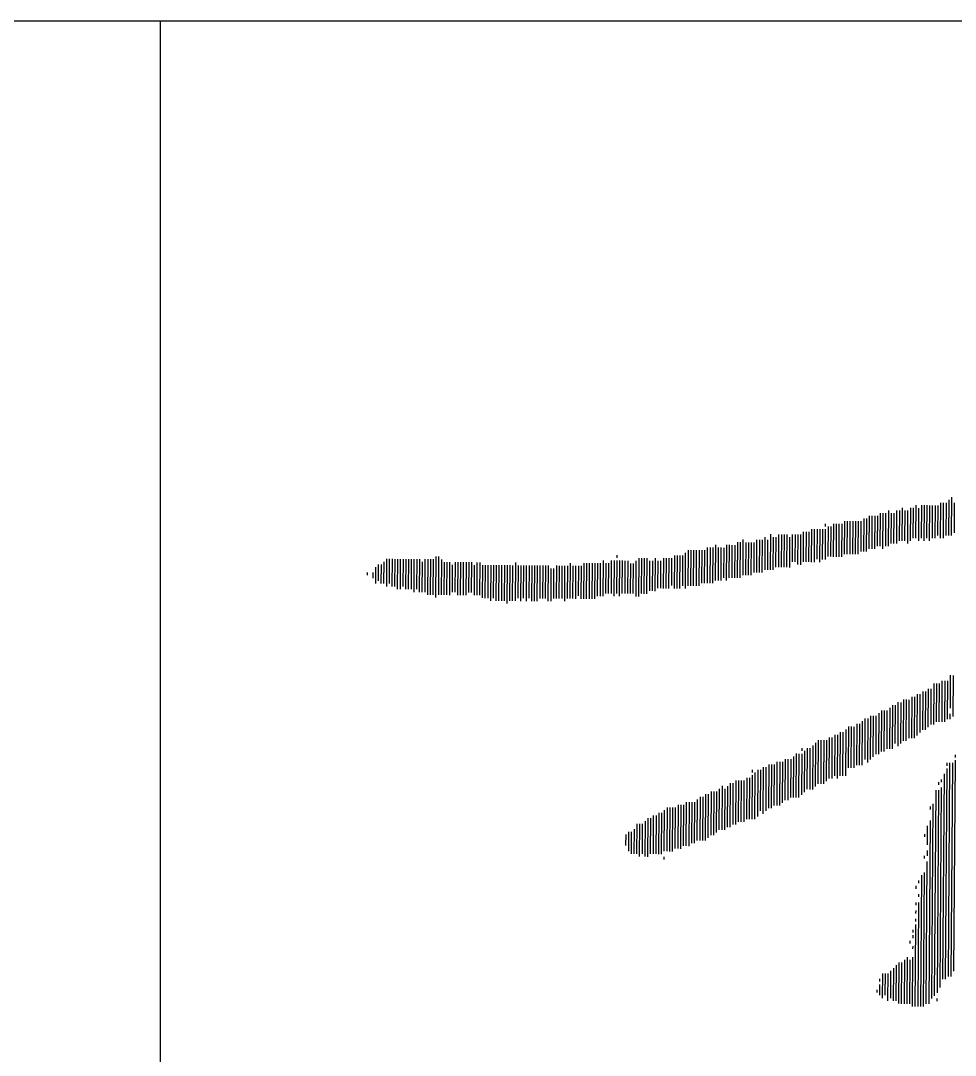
# Model space of a CAD drawing. Extents: x 1738711 to 2346805, y 1189731 to 2516152.
# Drawn here: x 2019600 to 2020329, y 1556101 to 1556909 of the extents above; entities that cross this region are included whole.
import ezdxf
from ezdxf.enums import TextEntityAlignment as Align

# ---------------------------------------------------------------- set-up
doc = ezdxf.new("R2010")
doc.units = 0
doc.header["$LTSCALE"] = 1000
doc.header["$MEASUREMENT"] = 0
doc.layers.add('TK', color=4, linetype='Continuous')
doc.layers.add('签名', color=2, linetype='Continuous')
doc.styles.add('宋体', font='SIMSUN.TTF', dxfattribs={"width": 0.75})

# ---------------------------------------------------------------- blocks, each defined once
blk = doc.blocks.new('hjashrtahreahe')
at = {"layer": 'TK', "color": 7}
for p, q in [((76600, 2800), (83100, 2800)), ((81250.29, 2800), (81250.29, 1000))]:
    blk.add_line(p, q, dxfattribs=at)
at = {"layer": 'TK', "style": '宋体', "width": 0.75}
for tag, height, p in [('项目负责人', 350, (6002.88, 57088.65)), ('专业负责人', 350, (6002.88, 56223.66)), ('设计人', 350, (6002.88, 55419.43)), ('版号1', 250, (77303.87, 22193.36)), ('时间1', 250, (82405.29, 22193.36)), ('版号2', 250, (77303.87, 21593.36)), ('时间2', 250, (82405.29, 21593.36)), ('版号3', 250, (77303.87, 20993.36)), ('时间3', 250, (82405.29, 20993.36)), ('建筑会签', 0.0001, (78977.88, 2403.16)), ('电气会签', 0.0001, (82127.88, 2403.16)), ('结构会签', 0.0001, (78977.88, 1803.16)), ('暖通会签', 0.0001, (82127.88, 1803.16)), ('给排水会签', 0.0001, (78977.88, 1249.52)), ('智能化会签', 0.0001, (82127.88, 1249.52))]:
    blk.add_attdef(tag, text='', height=height, dxfattribs=at).set_placement(p, align=Align.CENTER)
for tag, p in [('合作设计单位', (80815.88, 48985.89)), ('版号说明1', (79853.88, 22318.17)), ('版号说明2', (79853.88, 21718.17)), ('版号说明3', (79853.88, 21118.17)), ('浙江绿储科技有限公司', (80545.18, 16035.89)), ('百兆瓦级集中式熔盐储能关键', (80545.18, 14953.21)), ('设备研发及制造基地项目', (80545.18, 14603.3)), ('1#研发楼', (80545.18, 13635.89)), ('图名', (80545.18, 12435.89)), ('工程编号', (78977.88, 11460.89)), ('子项编号', (82127.88, 11460.89)), ('建筑', (78977.88, 10710.89)), ('图号', (82127.88, 10710.89)), ('施工图', (78977.88, 9960.89)), ('2023.03', (82127.88, 9960.89)), ('审定', (79352.88, 8460.89)), ('审核', (79352.88, 7710.89)), ('工程负责', (79352.88, 6960.89)), ('专业负责', (79352.88, 6210.89)), ('设计', (79352.88, 5460.89)), ('制图', (79352.88, 4710.89)), ('校对', (79352.88, 3960.89))]:
    blk.add_attdef(tag, text='', height=250, dxfattribs=at).set_placement(p, align=Align.MIDDLE_CENTER)
blk = doc.blocks.new('A$C579C72A4')
for p, q in [((455.93, 534), (455.71, 504.06)), ((417.38, 525.72), (417.19, 500.06)), ((423.79, 525.68), (423.61, 500.02)), ((425.93, 525.66), (425.76, 502.14)), ((428.08, 527.79), (427.9, 502.13)), ((430.21, 525.63), (430.02, 499.97)), ((432.36, 527.76), (432.18, 502.09)), ((434.5, 527.74), (434.3, 499.94)), ((436.64, 527.72), (436.45, 502.06)), ((438.78, 527.71), (438.58, 499.91)), ((440.91, 527.69), (440.73, 502.03)), ((443.05, 527.68), (442.87, 502.02)), ((445.19, 527.66), (445.02, 504.14)), ((447.35, 529.79), (447.15, 501.99)), ((449.48, 529.77), (449.28, 501.97)), ((451.62, 529.75), (451.44, 504.09)), ((453.78, 531.88), (453.58, 504.08)), ((458.04, 529.71), (457.87, 506.19)), ((387.38, 517.39), (387.19, 491.73)), ((389.52, 517.37), (389.33, 491.71)), ((391.67, 519.49), (391.49, 493.83)), ((393.81, 519.48), (393.62, 493.82)), ((395.95, 519.46), (395.76, 493.8)), ((398.09, 519.45), (397.92, 495.93)), ((400.24, 521.57), (400.06, 495.91)), ((402.38, 521.56), (402.18, 493.76)), ((404.52, 521.54), (404.33, 495.88)), ((406.67, 523.66), (406.47, 495.86)), ((408.79, 521.51), (408.62, 497.99)), ((410.93, 521.49), (410.76, 497.97)), ((413.09, 523.62), (412.9, 497.96)), ((415.22, 523.6), (415.05, 500.08)), ((419.5, 523.57), (419.33, 500.05)), ((421.64, 523.56), (421.45, 497.9)), ((346.69, 509.13), (346.5, 483.47)), ((348.83, 509.11), (348.64, 483.45)), ((350.97, 509.1), (350.8, 485.57)), ((353.1, 509.08), (352.92, 483.42)), ((355.24, 509.06), (355.07, 485.54)), ((357.38, 509.05), (357.21, 485.53)), ((357.41, 513.33), (357.4, 511.19)), ((359.53, 511.17), (359.37, 487.65)), ((361.67, 511.16), (361.5, 487.64)), ((363.83, 513.28), (363.64, 487.62)), ((365.97, 513.26), (365.78, 487.6)), ((368.1, 513.25), (367.92, 487.59)), ((370.24, 513.23), (370.06, 487.57)), ((372.4, 515.36), (372.21, 489.7)), ((374.53, 515.34), (374.35, 489.68)), ((376.67, 515.33), (376.49, 489.67)), ((378.81, 515.31), (378.63, 489.65)), ((380.95, 515.29), (380.76, 489.63)), ((383.09, 515.28), (382.9, 489.62)), ((385.23, 515.26), (385.06, 491.74)), ((293.17, 500.96), (292.97, 473.16)), ((303.86, 500.88), (303.68, 475.22)), ((306, 500.87), (305.81, 475.21)), ((308.14, 500.85), (307.95, 475.19)), ((310.29, 502.97), (310.11, 477.31)), ((312.41, 500.82), (312.24, 477.3)), ((314.58, 505.08), (314.38, 477.28)), ((316.71, 502.93), (316.52, 477.27)), ((318.84, 502.91), (318.67, 479.39)), ((321, 505.03), (320.81, 479.37)), ((323.14, 505.02), (322.95, 479.36)), ((325.27, 505), (325.09, 479.34)), ((327.41, 504.99), (327.23, 479.33)), ((329.54, 502.83), (329.37, 479.31)), ((331.69, 504.96), (331.54, 483.57)), ((333.83, 504.94), (333.67, 483.56)), ((335.97, 504.93), (335.8, 481.4)), ((338.1, 504.91), (337.94, 481.39)), ((340.26, 507.03), (340.09, 483.51)), ((342.4, 507.02), (342.23, 483.5)), ((344.54, 507), (344.37, 483.48)), ((250.34, 492.71), (250.14, 464.91)), ((265.32, 494.74), (265.12, 466.94)), ((267.46, 494.73), (267.26, 466.93)), ((269.6, 494.71), (269.4, 466.91)), ((271.75, 496.84), (271.55, 469.04)), ((273.88, 494.68), (273.69, 469.02)), ((276.02, 494.67), (275.83, 469.01)), ((278.15, 494.65), (277.98, 471.13)), ((280.31, 496.77), (280.11, 468.98)), ((282.45, 496.76), (282.26, 471.1)), ((284.58, 496.74), (284.4, 471.08)), ((286.72, 496.73), (286.54, 471.07)), ((288.88, 498.85), (288.68, 471.05)), ((291.02, 498.84), (290.81, 471.04)), ((295.29, 498.8), (295.11, 473.14)), ((297.43, 498.79), (297.25, 473.13)), ((299.57, 498.77), (299.38, 473.11)), ((301.71, 498.76), (301.54, 475.24)), ((15.06, 485.85), (14.91, 464.47)), ((17.2, 485.84), (17.06, 466.59)), ((19.34, 485.82), (19.18, 464.44)), ((21.48, 485.81), (21.32, 464.42)), ((23.61, 485.79), (23.44, 462.27)), ((25.75, 485.78), (25.58, 462.26)), ((27.89, 485.76), (27.74, 464.38)), ((30.03, 485.75), (29.86, 462.22)), ((32.17, 485.73), (32, 462.21)), ((34.31, 485.72), (34.14, 462.19)), ((36.44, 485.7), (36.26, 460.04)), ((38.58, 485.68), (38.41, 462.16)), ((40.72, 485.67), (40.54, 460.01)), ((45, 485.64), (44.81, 459.98)), ((47.14, 485.62), (46.94, 457.82)), ((49.27, 485.61), (49.07, 457.81)), ((51.41, 485.59), (51.21, 457.79)), ((53.57, 487.72), (53.34, 455.64)), ((55.7, 487.7), (55.49, 457.76)), ((57.83, 485.55), (57.63, 457.75)), ((183.99, 484.64), (183.79, 456.84)), ((194.71, 488.84), (194.7, 486.7)), ((211.8, 486.58), (211.59, 456.64)), ((213.94, 486.56), (213.74, 458.76)), ((216.08, 486.54), (215.88, 458.75)), ((218.22, 486.53), (218.02, 458.73)), ((224.63, 486.48), (224.45, 460.82)), ((231.05, 486.44), (230.88, 462.91)), ((233.19, 486.42), (233.02, 462.9)), ((235.33, 486.41), (235.16, 462.88)), ((237.46, 486.39), (237.31, 465.01)), ((239.62, 488.51), (239.43, 462.85)), ((241.76, 488.5), (241.57, 462.84)), ((243.89, 488.48), (243.71, 462.82)), ((246.03, 488.47), (245.86, 464.95)), ((248.19, 490.59), (247.99, 462.79)), ((252.48, 492.7), (252.28, 464.9)), ((254.62, 492.68), (254.42, 464.88)), ((256.76, 492.67), (256.56, 464.87)), ((258.89, 492.65), (258.69, 464.85)), ((261.03, 492.64), (260.85, 466.98)), ((263.17, 492.62), (262.99, 466.96)), ((6.46, 479.5), (6.37, 466.67)), ((8.61, 481.62), (8.52, 468.79)), ((10.75, 481.61), (10.65, 466.64)), ((12.91, 483.73), (12.78, 466.62)), ((42.84, 483.52), (42.67, 459.99)), ((59.95, 483.39), (59.77, 457.73)), ((62.09, 483.38), (61.9, 457.72)), ((64.23, 483.36), (64.04, 457.7)), ((66.35, 481.21), (66.2, 459.82)), ((68.5, 483.33), (68.33, 459.81)), ((70.64, 483.32), (70.46, 457.66)), ((72.78, 483.3), (72.6, 457.64)), ((74.92, 483.28), (74.73, 457.62)), ((77.06, 483.27), (76.87, 457.61)), ((79.2, 483.25), (79.03, 459.73)), ((81.33, 483.24), (81.16, 459.72)), ((83.46, 481.08), (83.29, 457.56)), ((85.61, 483.21), (85.43, 457.55)), ((87.75, 483.19), (87.56, 457.53)), ((89.87, 481.04), (89.69, 455.38)), ((92.01, 481.02), (91.83, 455.36)), ((94.15, 481.01), (93.96, 455.35)), ((96.29, 480.99), (96.09, 453.19)), ((98.43, 480.98), (98.24, 455.32)), ((100.56, 480.96), (100.36, 453.16)), ((102.7, 480.95), (102.5, 453.15)), ((104.84, 480.93), (104.64, 453.13)), ((106.98, 480.92), (106.78, 453.12)), ((109.12, 480.9), (108.9, 450.96)), ((111.26, 480.88), (111.06, 453.09)), ((113.39, 480.87), (113.19, 453.07)), ((115.55, 482.99), (115.33, 453.06)), ((117.67, 480.84), (117.49, 455.18)), ((119.81, 480.82), (119.61, 453.02)), ((121.95, 480.81), (121.76, 455.15)), ((124.09, 480.79), (123.89, 452.99)), ((126.22, 480.78), (126.04, 455.12)), ((128.36, 480.76), (128.16, 452.96)), ((130.5, 480.75), (130.3, 452.95)), ((132.64, 480.73), (132.44, 452.93)), ((134.78, 480.71), (134.59, 455.05)), ((136.92, 480.7), (136.73, 455.04)), ((139.05, 480.68), (138.87, 455.02)), ((141.19, 480.67), (140.99, 452.87)), ((143.32, 478.51), (143.13, 452.85)), ((145.45, 478.5), (145.28, 454.98)), ((147.61, 480.62), (147.42, 454.96)), ((149.75, 480.61), (149.56, 454.95)), ((151.88, 480.59), (151.7, 454.93)), ((154.02, 480.58), (153.82, 452.78)), ((156.16, 480.56), (155.98, 454.9)), ((158.31, 482.68), (158.11, 454.89)), ((160.44, 480.53), (160.25, 454.87)), ((162.58, 480.51), (162.39, 454.85)), ((164.71, 480.5), (164.54, 456.98)), ((166.85, 480.48), (166.67, 454.82)), ((169.01, 482.61), (168.81, 454.81)), ((171.14, 482.59), (170.94, 454.79)), ((173.28, 482.58), (173.08, 454.78)), ((175.42, 482.56), (175.22, 454.76)), ((177.56, 482.55), (177.36, 454.75)), ((179.7, 482.53), (179.51, 456.87)), ((181.84, 482.51), (181.65, 456.85)), ((186.11, 482.48), (185.94, 458.96)), ((188.25, 482.47), (188.08, 458.95)), ((190.41, 484.59), (190.22, 458.93)), ((192.54, 484.58), (192.34, 456.78)), ((194.68, 484.56), (194.5, 458.9)), ((196.82, 484.54), (196.62, 456.75)), ((198.96, 484.53), (198.77, 458.87)), ((201.1, 484.51), (200.91, 458.85)), ((203.24, 484.5), (203.05, 458.84)), ((205.36, 482.34), (205.19, 458.82)), ((207.5, 482.33), (207.33, 458.81)), ((209.65, 484.45), (209.45, 456.65)), ((220.34, 484.38), (220.17, 460.85)), ((222.48, 484.36), (222.31, 460.84)), ((226.76, 484.33), (226.6, 462.95)), ((228.9, 484.31), (228.74, 462.93)), ((0.02, 475.27), (0, 473.13)), ((4.29, 475.24), (4.26, 470.96)), ((442.05, 388.69), (441.82, 356.61)), ((444.19, 388.67), (443.97, 358.73)), ((446.33, 388.65), (446.11, 358.72)), ((448.48, 390.78), (448.25, 358.7)), ((450.62, 390.76), (450.39, 358.69)), ((452.76, 390.75), (452.54, 360.81)), ((454.93, 395.01), (454.74, 369.35)), ((457.07, 394.99), (456.84, 362.92)), ((429.16, 380.22), (428.93, 348.15)), ((431.3, 380.21), (431.08, 350.27)), ((433.45, 382.33), (433.24, 352.4)), ((435.59, 382.32), (435.37, 352.38)), ((437.74, 384.44), (437.53, 354.5)), ((439.88, 384.42), (439.68, 356.63)), ((409.85, 371.81), (409.61, 337.6)), ((411.99, 371.79), (411.78, 341.86)), ((414.15, 373.92), (413.9, 339.7)), ((416.28, 373.9), (416.05, 341.83)), ((418.44, 376.03), (418.21, 343.95)), ((420.58, 376.01), (420.34, 343.93)), ((422.71, 375.99), (422.5, 346.06)), ((424.87, 378.12), (424.64, 346.04)), ((427.01, 378.1), (426.78, 346.03)), ((399.12, 365.47), (398.88, 333.4)), ((401.27, 367.59), (401.04, 335.52)), ((403.41, 367.58), (403.18, 335.5)), ((405.55, 367.56), (405.33, 337.63)), ((407.7, 369.69), (407.47, 337.61)), ((454.71, 365.07), (454.68, 360.79)), ((381.95, 357.04), (381.72, 324.97)), ((384.09, 357.03), (383.85, 324.95)), ((386.24, 359.15), (385.99, 324.94)), ((388.39, 361.27), (388.16, 329.2)), ((390.53, 361.26), (390.28, 327.04)), ((392.68, 363.38), (392.44, 329.17)), ((394.82, 363.36), (394.59, 331.29)), ((396.96, 363.35), (396.75, 333.41)), ((364.78, 348.61), (364.55, 316.54)), ((366.92, 348.6), (366.67, 314.38)), ((369.07, 350.72), (368.82, 316.51)), ((371.21, 350.7), (370.96, 316.49)), ((373.36, 352.83), (373.1, 316.47)), ((375.52, 354.95), (375.29, 322.87)), ((377.65, 354.93), (377.42, 322.86)), ((379.79, 354.92), (379.56, 322.84)), ((347.61, 340.18), (347.36, 305.97)), ((349.76, 342.3), (349.52, 308.09)), ((351.92, 344.43), (351.67, 310.21)), ((354.06, 344.41), (353.81, 310.2)), ((356.19, 344.4), (355.95, 310.18)), ((358.33, 344.38), (358.1, 312.31)), ((360.49, 346.5), (360.26, 314.43)), ((362.62, 346.49), (362.39, 314.41)), ((332.58, 331.74), (332.35, 299.66)), ((334.73, 333.86), (334.49, 299.65)), ((336.87, 333.84), (336.63, 299.63)), ((339.01, 333.83), (338.78, 301.75)), ((339.04, 338.1), (339.03, 335.97)), ((341.16, 335.95), (340.93, 303.88)), ((343.32, 338.07), (343.09, 306)), ((345.46, 338.06), (345.23, 305.98)), ((458.76, 332.97), (458.74, 330.83)), ((309, 323.35), (308.73, 287)), ((311.14, 323.34), (310.89, 289.12)), ((313.29, 325.46), (313.04, 291.25)), ((315.43, 325.44), (315.18, 291.23)), ((317.57, 325.43), (317.33, 293.35)), ((319.72, 327.55), (319.47, 293.34)), ((321.86, 327.54), (321.61, 293.32)), ((324, 327.52), (323.76, 295.45)), ((326.15, 329.64), (325.92, 297.57)), ((328.29, 329.63), (328.06, 297.55)), ((330.43, 329.61), (330.21, 299.68)), ((452.3, 326.6), (452.28, 324.46)), ((454.43, 326.58), (453.23, 159.79)), ((456.57, 326.57), (455.37, 159.77)), ((458.73, 328.69), (457.54, 164.04)), ((300.4, 317), (300.15, 282.79)), ((300.43, 321.28), (300.41, 319.14)), ((302.55, 319.12), (302.29, 282.77)), ((304.7, 321.24), (304.44, 284.89)), ((306.84, 321.23), (306.61, 289.15)), ((450.1, 318.06), (448.94, 157.68)), ((452.27, 322.32), (451.08, 157.67)), ((276.81, 308.61), (276.57, 274.4)), ((281.09, 308.58), (280.86, 276.51)), ((283.24, 310.71), (283, 276.49)), ((285.38, 310.69), (285.15, 278.62)), ((287.54, 312.81), (287.29, 278.6)), ((289.67, 312.8), (289.44, 280.72)), ((291.81, 312.78), (291.58, 280.71)), ((293.95, 312.77), (293.72, 280.69)), ((296.11, 314.89), (295.87, 282.82)), ((298.24, 314.88), (298.01, 282.8)), ((445.77, 311.67), (445.76, 309.54)), ((447.88, 307.38), (446.76, 151.28)), ((447.93, 313.8), (447.91, 311.66)), ((259.65, 300.18), (259.4, 265.97)), ((261.78, 300.17), (261.54, 265.96)), ((263.94, 302.29), (263.68, 265.94)), ((266.08, 302.28), (265.83, 268.06)), ((268.23, 304.4), (267.98, 270.19)), ((270.37, 304.38), (270.12, 270.17)), ((272.51, 304.37), (272.28, 272.29)), ((274.66, 306.49), (274.43, 274.42)), ((278.94, 306.46), (278.71, 274.39)), ((443.59, 305.27), (442.43, 144.9)), ((445.73, 305.26), (444.59, 147.02)), ((233.92, 291.82), (233.68, 257.6)), ((236.06, 291.8), (235.82, 257.59)), ((238.2, 291.79), (237.95, 257.57)), ((240.34, 291.77), (240.11, 259.7)), ((242.49, 293.89), (242.25, 259.68)), ((244.63, 293.88), (244.38, 259.66)), ((246.77, 293.86), (246.54, 261.79)), ((248.92, 295.99), (248.68, 261.77)), ((251.06, 295.97), (250.81, 261.76)), ((253.2, 295.95), (252.97, 263.88)), ((255.34, 295.94), (255.11, 263.86)), ((257.49, 298.06), (257.26, 265.99)), ((439.22, 292.48), (439.2, 290.34)), ((441.37, 294.6), (440.28, 142.78)), ((218.89, 283.37), (218.68, 253.43)), ((221.03, 283.36), (220.83, 255.56)), ((223.19, 285.48), (222.97, 255.54)), ((225.32, 285.46), (225.11, 255.53)), ((227.48, 287.59), (227.25, 255.51)), ((229.62, 287.57), (229.38, 255.5)), ((231.77, 289.69), (231.54, 257.62)), ((208.14, 274.89), (208, 255.65)), ((210.31, 279.16), (210.14, 255.63)), ((212.45, 279.14), (212.26, 253.48)), ((214.59, 279.13), (214.42, 255.6)), ((216.74, 281.25), (216.54, 253.45)), ((436.97, 277.52), (436.87, 262.55)), ((439.14, 281.78), (438.11, 138.51)), ((201.69, 270.66), (201.63, 262.11)), ((203.85, 272.79), (203.74, 257.82)), ((205.99, 272.77), (205.86, 255.66)), ((434.79, 271.12), (434.77, 268.98)), ((231.51, 253.34), (231.49, 251.2)), ((434.67, 254.02), (434.65, 251.88)), ((436.84, 258.28), (436.8, 254)), ((436.77, 249.72), (435.97, 138.53)), ((430.25, 234.8), (430.24, 232.66)), ((432.42, 239.06), (431.68, 136.42)), ((434.57, 241.19), (433.82, 136.41)), ((428.08, 230.54), (428.07, 228.4)), ((430.17, 224.11), (430.16, 221.97)), ((427.94, 211.3), (427.93, 209.16)), ((427.99, 217.71), (427.97, 215.57)), ((430.13, 217.7), (429.54, 136.44)), ((427.9, 204.88), (427.88, 202.74)), ((425.7, 196.34), (425.68, 194.2)), ((427.87, 200.6), (427.4, 136.45)), ((423.5, 187.8), (423.48, 185.67)), ((425.67, 192.07), (425.65, 189.93)), ((425.6, 183.51), (425.59, 181.37)), ((414.82, 170.76), (414.59, 138.68)), ((416.96, 170.74), (416.73, 138.67)), ((419.11, 172.87), (418.87, 138.65)), ((421.27, 174.99), (421, 138.64)), ((423.39, 172.84), (423.14, 138.62)), ((425.54, 174.96), (425.27, 136.47)), ((401.93, 162.3), (401.79, 143.05)), ((404.07, 162.28), (403.94, 145.18)), ((406.2, 162.27), (406.05, 140.88)), ((408.36, 164.39), (408.2, 143.01)), ((410.51, 166.51), (410.33, 140.85)), ((412.67, 168.64), (412.47, 140.84)), ((399.73, 153.76), (399.67, 145.21)), ((399.76, 158.04), (399.74, 155.9)), ((397.56, 149.5), (397.54, 147.36)), ((444.56, 142.75), (444.54, 140.61))]:
    blk.add_line(p, q)
blk = doc.blocks.new('harehraehr')
at = {"layer": '签名'}
blk.add_blockref('A$C579C72A4', (2019870.04, 1952403), dxfattribs=at)

msp = doc.modelspace()

# ---------------------------------------------------------------- block references
at = {"xscale": 1.5, "yscale": 1.5, "zscale": 1.5}
msp.add_blockref('hjashrtahreahe', (1897833.1, 1552709.07), dxfattribs=at)
msp.add_blockref('harehraehr', (0, -396400))

doc.saveas('drawing.dxf')
